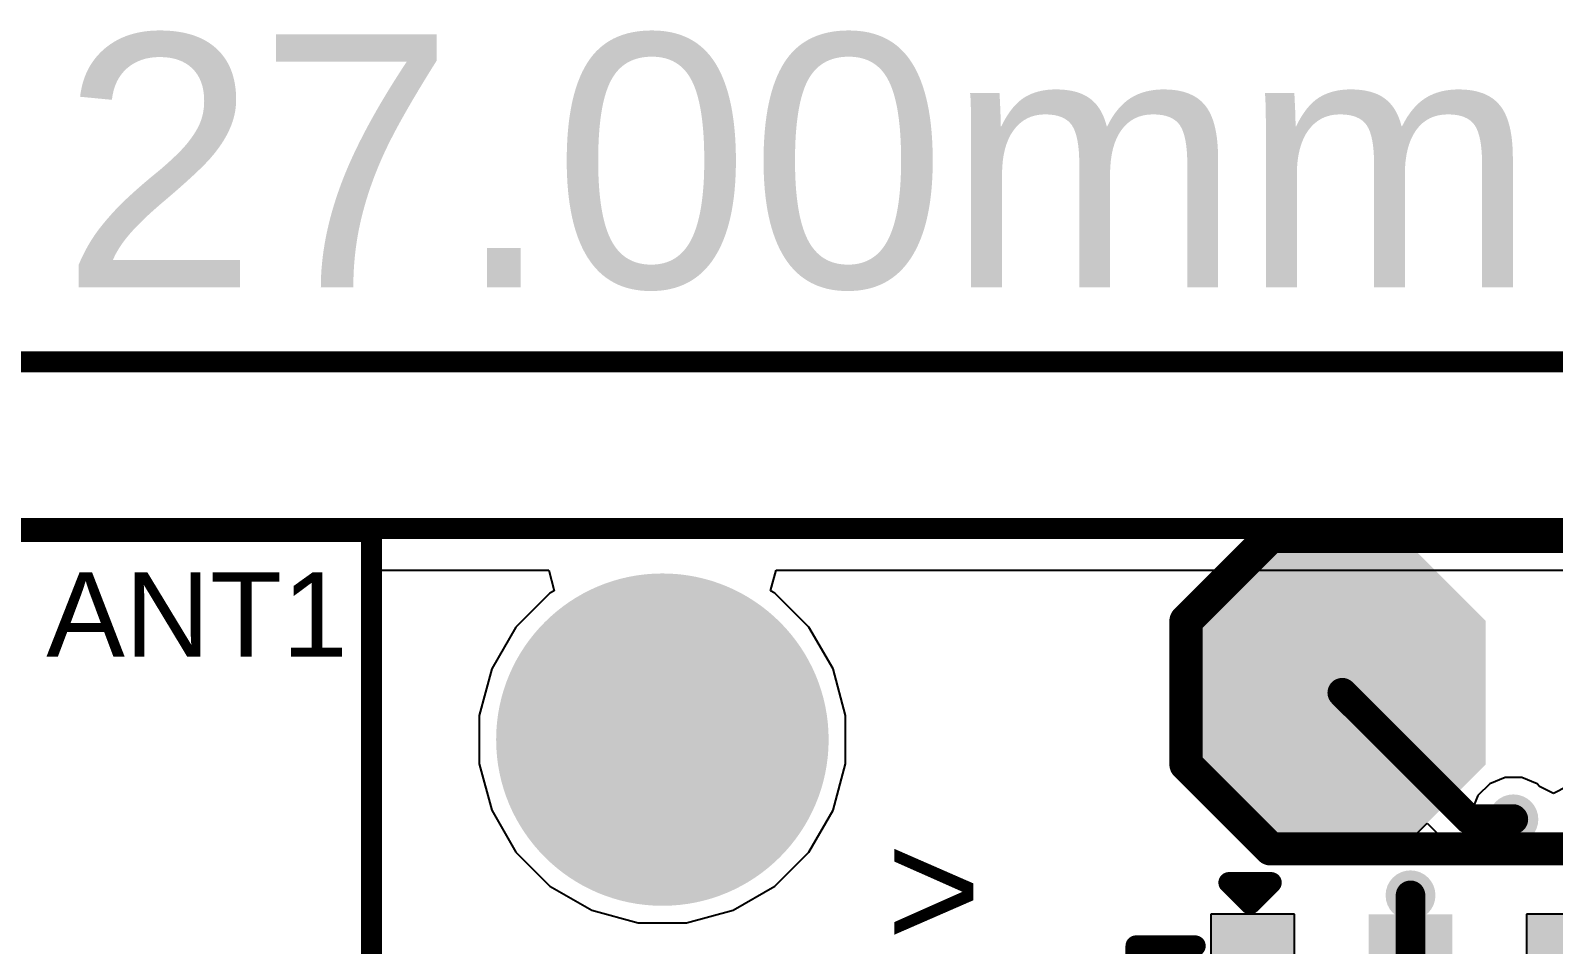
# Model space of a CAD drawing. Header units: millimetres. Extents: x -96 to 8, y -10 to 27.
# Drawn here: x -19.04 to -9.88, y 21.5 to 27 of the extents above; entities that cross this region are included whole.
import ezdxf

# ---------------------------------------------------------------- set-up
doc = ezdxf.new("R2010")
doc.units = ezdxf.units.MM
for name, color, linetype in [('BottomLayer', 5, 'Continuous'), ('BottomSolder', 6, 'Continuous'), ('Mechanical1', 6, 'Continuous'), ('Mechanical2', 216, 'Continuous'), ('PadHoleLayer', 156, 'Continuous'), ('TopLayer', 1, 'Continuous'), ('TopOverlay', 2, 'Continuous'), ('TopPaste', 8, 'Continuous'), ('TopSolder', 216, 'Continuous'), ('ViaHoleLayer', 16, 'Continuous')]:
    doc.layers.add(name, color=color, linetype=linetype)
doc.styles.add('Arial', font='', dxfattribs={"height": 0.2})
doc.styles.get('Arial').set_extended_font_data('Arial')

# ---------------------------------------------------------------- blocks, each defined once
blk = doc.blocks.new('SMD3213_3P_6')
at = {"layer": 'TopLayer'}
for points in [[(-1.10000034, 0.7999996699999999), (-0.8000009399999999, 0.7999996699999999), (-0.8000009399999999, -0.7999996699999999), (-1.10000034, -0.7999996699999999)], [(-0.1499997, 0.7999996699999999), (0.1499997, 0.7999996699999999), (0.1499997, -0.7999996699999999), (-0.1499997, -0.7999996699999999)], [(0.8000009399999999, 0.7999996699999999), (1.10000034, 0.7999996699999999), (1.10000034, -0.7999996699999999), (0.8000009399999999, -0.7999996699999999)]]:
    blk.add_hatch(color=1, dxfattribs=at).paths.add_polyline_path(points)
at = {"layer": 'TopPaste'}
for points in [[(-1.10000034, 0.7999996699999999), (-0.8000009399999999, 0.7999996699999999), (-0.8000009399999999, -0.7999996699999999), (-1.10000034, -0.7999996699999999)], [(-0.1499997, 0.7999996699999999), (0.1499997, 0.7999996699999999), (0.1499997, -0.7999996699999999), (-0.1499997, -0.7999996699999999)], [(0.8000009399999999, 0.7999996699999999), (1.10000034, 0.7999996699999999), (1.10000034, -0.7999996699999999), (0.8000009399999999, -0.7999996699999999)]]:
    blk.add_hatch(color=8, dxfattribs=at).paths.add_polyline_path(points)
at = {"layer": 'TopSolder'}
for points in [[(-1.20160034, 0.90159967), (-0.69840094, 0.90159967), (-0.69840094, -0.90159967), (-1.20160034, -0.90159967)], [(-0.2515997, 0.90159967), (0.2515997, 0.90159967), (0.2515997, -0.90159967), (-0.2515997, -0.90159967)], [(0.69840094, 0.90159967), (1.20160034, 0.90159967), (1.20160034, -0.90159967), (0.69840094, -0.90159967)]]:
    blk.add_hatch(color=216, dxfattribs=at).paths.add_polyline_path(points)
at = {"layer": 'TopOverlay', "const_width": 0.127}
for points in [[(-1.0922, 1.0922), (-0.9652, 0.9652)], [(-1.0922, 1.0922), (-0.8382, 1.0922)], [(-0.9652, 0.9652), (-0.8382, 1.0922)], [(-1.651, -0.7111999999999999), (-1.651, 0.7111999999999999)], [(-1.651, 0.7111999999999999), (-1.2954, 0.7111999999999999)], [(1.2954, 0.7111999999999999), (1.651, 0.7111999999999999)], [(1.651, -0.7111999999999999), (1.651, 0.7111999999999999)], [(-1.651, -0.7111999999999999), (-1.2954, -0.7111999999999999)], [(1.2954, -0.7111999999999999), (1.651, -0.7111999999999999)]]:
    blk.add_lwpolyline(points, dxfattribs=at)
at = {"layer": 'TopOverlay', "const_width": 0.0635}
for points in [[(-1.12395, 1.0922, 1), (-1.06045, 1.0922, 1)], [(-1.12395, 1.0922, 1), (-1.06045, 1.0922, 1)], [(-0.86995, 1.0922, 1), (-0.80645, 1.0922, 1)], [(-0.86995, 1.0922, 1), (-0.80645, 1.0922, 1)], [(-0.99695, 0.9652, 1), (-0.9334499999999999, 0.9652, 1)], [(-0.99695, 0.9652, 1), (-0.9334499999999999, 0.9652, 1)], [(-1.68275, 0.7111999999999999, 1), (-1.61925, 0.7111999999999999, 1)], [(-1.68275, 0.7111999999999999, 1), (-1.61925, 0.7111999999999999, 1)], [(-1.32715, 0.7111999999999999, 1), (-1.26365, 0.7111999999999999, 1)], [(1.26365, 0.7111999999999999, 1), (1.32715, 0.7111999999999999, 1)], [(1.61925, 0.7111999999999999, 1), (1.68275, 0.7111999999999999, 1)], [(1.61925, 0.7111999999999999, 1), (1.68275, 0.7111999999999999, 1)], [(-1.68275, -0.7111999999999999, 1), (-1.61925, -0.7111999999999999, 1)], [(-1.68275, -0.7111999999999999, 1), (-1.61925, -0.7111999999999999, 1)], [(-1.32715, -0.7111999999999999, 1), (-1.26365, -0.7111999999999999, 1)], [(1.26365, -0.7111999999999999, 1), (1.32715, -0.7111999999999999, 1)], [(1.61925, -0.7111999999999999, 1), (1.68275, -0.7111999999999999, 1)], [(1.61925, -0.7111999999999999, 1), (1.68275, -0.7111999999999999, 1)]]:
    blk.add_lwpolyline(points, format="xyb", close=True, dxfattribs=at)
blk = doc.blocks.new('5_T____P___44')
at = {"layer": 'TopLayer'}
blk.add_hatch(color=1, dxfattribs=at).paths.add_polyline_path([(9.779, -0.7619999999999999), (10.541, -0.7619999999999999), (10.922, -0.3809999999999999), (10.922, 0.3810000000000001), (10.541, 0.7619999999999999), (9.779, 0.7619999999999999), (9.398, 0.3809999999999999), (9.398, -0.3810000000000001)])
at = {"layer": 'TopPaste'}
blk.add_hatch(color=8, dxfattribs=at).paths.add_polyline_path([(9.779, -0.7619999999999999), (10.541, -0.7619999999999999), (10.922, -0.3809999999999999), (10.922, 0.3810000000000001), (10.541, 0.7619999999999999), (9.779, 0.7619999999999999), (9.398, 0.3809999999999999), (9.398, -0.3810000000000001)])
at = {"layer": 'TopSolder'}
blk.add_hatch(color=216, dxfattribs=at).paths.add_polyline_path([(9.7282, -0.8636), (10.5918, -0.8636), (11.0236, -0.4317999999999999), (11.0236, 0.4318), (10.5918, 0.8636), (9.7282, 0.8636), (9.296399999999998, 0.4317999999999999), (9.296399999999998, -0.4318)])
at = {"layer": 'TopOverlay', "const_width": 0.1999996}
for points in [[(10.5918, 0.9397999999999999), (-0.4318, 0.9397999999999999)], [(11.0998, 0.4318), (10.5918, 0.9397999999999999)], [(11.0998, 0.4318), (11.0998, -0.4318)], [(11.0998, -0.4318), (10.5918, -0.9397999999999999)], [(10.5918, -0.9397999999999999), (-0.4318, -0.9397999999999999)]]:
    blk.add_lwpolyline(points, dxfattribs=at)
at = {"layer": 'TopOverlay', "const_width": 0.0999998}
for points in [[(10.5418001, 0.9397999999999999, 1), (10.6417999, 0.9397999999999999, 1)], [(10.5418001, 0.9397999999999999, 1), (10.6417999, 0.9397999999999999, 1)], [(11.0498001, 0.4318, 1), (11.1497999, 0.4318, 1)], [(11.0498001, 0.4318, 1), (11.1497999, 0.4318, 1)], [(11.0498001, -0.4318, 1), (11.1497999, -0.4318, 1)], [(11.0498001, -0.4318, 1), (11.1497999, -0.4318, 1)], [(10.5418001, -0.9397999999999999, 1), (10.6417999, -0.9397999999999999, 1)], [(10.5418001, -0.9397999999999999, 1), (10.6417999, -0.9397999999999999, 1)]]:
    blk.add_lwpolyline(points, format="xyb", close=True, dxfattribs=at)
blk = doc.blocks.new('ANT3216LL00R2400A_85')
at = {"layer": 'TopOverlay', "const_width": 0.127}
for points in [[(-2.20000068, 5.00000016), (-2.20000068, -5.00000016)], [(7.799999639999999, -5.00000016), (-2.20000068, -5.00000016)]]:
    blk.add_lwpolyline(points, dxfattribs=at)
at = {"layer": 'TopOverlay', "const_width": 0.0635}
blk.add_lwpolyline([(-2.23175068, -5.00000016, 1), (-2.16825068, -5.00000016, 1)], format="xyb", close=True, dxfattribs=at)
blk.add_lwpolyline([(-2.23175068, -5.00000016, 1), (-2.16825068, -5.00000016, 1)], format="xyb", close=True, dxfattribs=at)

msp = doc.modelspace()

# ---------------------------------------------------------------- hatches: boundary and pattern name
at = {"layer": 'BottomLayer'}
h = msp.add_hatch(color=5, dxfattribs=at)
edge = h.paths.add_edge_path()
edge.add_arc((-10.12121166, 22.2504), 0.1499997, 0, 360)
h = msp.add_hatch(color=5, dxfattribs=at)
edge = h.paths.add_edge_path()
edge.add_arc((-10.73999884, 21.7932), 0.1499997, 0, 360)
at = {"layer": 'BottomSolder'}
h = msp.add_hatch(color=6, dxfattribs=at)
edge = h.paths.add_edge_path()
edge.add_arc((-15.24, 22.73003074), 0.1016, 0, 360)
at = {"layer": 'PadHoleLayer'}
h = msp.add_hatch(color=156, dxfattribs=at)
edge = h.paths.add_edge_path()
edge.add_arc((-15.24, 22.73003074), 1.00000054, 0, 360)
at = {"layer": 'TopLayer'}
h = msp.add_hatch(color=1, dxfattribs=at)
edge = h.paths.add_edge_path()
edge.add_arc((-10.12121166, 22.2504), 0.1499997, 0, 360)
h = msp.add_hatch(color=1, dxfattribs=at)
edge = h.paths.add_edge_path()
edge.add_arc((-10.73999884, 21.7932), 0.1499997, 0, 360)
at = {"layer": 'TopSolder'}
h = msp.add_hatch(color=216, dxfattribs=at)
edge = h.paths.add_edge_path()
edge.add_arc((-15.24, 22.73003074), 0.1016, 0, 360)
at = {"layer": 'ViaHoleLayer'}
h = msp.add_hatch(color=16, dxfattribs=at)
edge = h.paths.add_edge_path()
edge.add_arc((-10.12121166, 22.2504), 0.07499858, 0, 360)
h = msp.add_hatch(color=16, dxfattribs=at)
edge = h.paths.add_edge_path()
edge.add_arc((-10.73999884, 21.7932), 0.07499858, 0, 360)

# ---------------------------------------------------------------- linework, layer by layer
at = {"layer": 'BottomLayer'}
for p, q in [((-16.9460418, 19.99941136), (-16.9460418, 23.749)), ((-16.9460418, 23.749), (-15.92363846, 23.749)), ((-15.92363846, 23.749), (-15.89076832, 23.62632562)), ((-14.58923168, 23.62632562), (-14.55636154, 23.749)), ((-14.55636154, 23.749), (-0.254, 23.749)), ((-15.91639692, 23.61153012), (-16.12149938, 23.40642766)), ((-15.89076832, 23.62632562), (-15.91639692, 23.61153012)), ((-14.56360308, 23.61153012), (-14.58923168, 23.62632562)), ((-14.35850062, 23.40642766), (-14.56360308, 23.61153012)), ((-16.12149938, 23.40642766), (-16.2665283, 23.15523182)), ((-14.2134717, 23.15523182), (-14.35850062, 23.40642766)), ((-16.2665283, 23.15523182), (-16.34160054, 22.87505966)), ((-14.13839946, 22.87505966), (-14.2134717, 23.15523182)), ((-16.34160054, 22.87505966), (-16.34160054, 22.58500182)), ((-14.13839946, 22.58500182), (-14.13839946, 22.87505966)), ((-16.34160054, 22.58500182), (-16.2665283, 22.30482966)), ((-14.2134717, 22.30482966), (-14.13839946, 22.58500182)), ((-10.26373106, 22.4636965), (-10.33450816, 22.3929194)), ((-10.17125728, 22.5019997), (-10.26373106, 22.4636965)), ((-10.07116604, 22.5019997), (-10.17125728, 22.5019997)), ((-9.978692259999999, 22.4636965), (-10.07116604, 22.5019997)), ((-9.96357164, 22.44857588), (-9.978692259999999, 22.4636965)), ((-9.88060508, 22.40670398), (-9.96357164, 22.44857588)), ((-9.79763852, 22.44857588), (-9.88060508, 22.40670398)), ((-10.33450816, 22.3929194), (-10.37281136, 22.30044562)), ((-16.2665283, 22.30482966), (-16.12149938, 22.05363382)), ((-14.35850062, 22.05363382), (-14.2134717, 22.30482966)), ((-10.37281136, 22.30044562), (-10.37281136, 22.20035438)), ((-10.37281136, 22.20035438), (-10.33450816, 22.1078806)), ((-10.33450816, 22.1078806), (-10.26373106, 22.0371035)), ((-9.96357164, 22.05222412), (-9.88060508, 22.09409602)), ((-9.88060508, 22.09409602), (-9.79763852, 22.05222412)), ((-16.12149938, 22.05363382), (-15.91639692, 21.84853136)), ((-14.56360308, 21.84853136), (-14.35850062, 22.05363382)), ((-10.26373106, 22.0371035), (-10.17125728, 21.9988003)), ((-10.17125728, 21.9988003), (-10.07116604, 21.9988003)), ((-10.07116604, 21.9988003), (-9.978692259999999, 22.0371035)), ((-9.978692259999999, 22.0371035), (-9.96357164, 22.05222412)), ((-15.91639692, 21.84853136), (-15.66520108, 21.70350244)), ((-14.81479892, 21.70350244), (-14.56360308, 21.84853136)), ((-15.66520108, 21.70350244), (-15.38502892, 21.6284302)), ((-15.38502892, 21.6284302), (-15.09497108, 21.6284302)), ((-15.09497108, 21.6284302), (-14.81479892, 21.70350244))]:
    msp.add_line(p, q, dxfattribs=at)
at = {"layer": 'Mechanical2', "const_width": 0.127}
msp.add_lwpolyline([(-27.00001204, 24.00001804), (-1.27e-05, 24.00001804)], dxfattribs=at)
at = {"layer": 'TopLayer'}
for p, q in [((-16.9460418, 19.9994139), (-16.9460418, 23.749)), ((-16.9460418, 23.749), (-15.92363846, 23.749)), ((-15.92363846, 23.749), (-15.89076832, 23.62632562)), ((-14.58923168, 23.62632562), (-14.55636154, 23.749)), ((-14.55636154, 23.749), (-11.87533566, 23.749)), ((-11.87533566, 23.749), (-11.82673276, 23.63166724)), ((-15.91639692, 23.61153012), (-16.12149938, 23.40642766)), ((-15.89076832, 23.62632562), (-15.91639692, 23.61153012)), ((-14.56360308, 23.61153012), (-14.58923168, 23.62632562)), ((-14.35850062, 23.40642766), (-14.56360308, 23.61153012)), ((-11.82673276, 23.63166724), (-12.0142, 23.4442)), ((-16.12149938, 23.40642766), (-16.2665283, 23.15523182)), ((-14.2134717, 23.15523182), (-14.35850062, 23.40642766)), ((-12.0142, 23.4442), (-12.0142, 22.5806)), ((-16.2665283, 23.15523182), (-16.34160054, 22.87505966)), ((-14.13839946, 22.87505966), (-14.2134717, 23.15523182)), ((-16.34160054, 22.87505966), (-16.34160054, 22.58500182)), ((-14.13839946, 22.58500182), (-14.13839946, 22.87505966)), ((-16.34160054, 22.58500182), (-16.2665283, 22.30482966)), ((-14.2134717, 22.30482966), (-14.13839946, 22.58500182)), ((-12.0142, 22.5806), (-11.5824, 22.1488)), ((-16.2665283, 22.30482966), (-16.12149938, 22.05363382)), ((-14.35850062, 22.05363382), (-14.2134717, 22.30482966)), ((-10.7188, 22.1488), (-10.64024288, 22.22735712)), ((-10.64024288, 22.22735712), (-10.52785804, 22.11497228)), ((-11.5824, 22.1488), (-10.7188, 22.1488)), ((-10.52785804, 22.11497228), (-10.46484318, 22.07286924)), ((-9.96357164, 22.05222412), (-9.88060508, 22.09409602)), ((-9.88060508, 22.09409602), (-9.79763852, 22.05222412)), ((-16.12149938, 22.05363382), (-15.91639692, 21.84853136)), ((-14.56360308, 21.84853136), (-14.35850062, 22.05363382)), ((-10.46484318, 22.07286924), (-10.39051516, 22.05808136)), ((-10.39051516, 22.05808136), (-10.39050246, 22.0580839)), ((-10.39050246, 22.0580839), (-10.28471146, 22.0580839)), ((-10.28471146, 22.0580839), (-10.26373106, 22.0371035)), ((-10.26373106, 22.0371035), (-10.17125728, 21.9988003)), ((-10.17125728, 21.9988003), (-10.07116604, 21.9988003)), ((-10.07116604, 21.9988003), (-9.978692259999999, 22.0371035)), ((-9.978692259999999, 22.0371035), (-9.96357164, 22.05222412)), ((-15.91639692, 21.84853136), (-15.66520108, 21.70350244)), ((-14.81479892, 21.70350244), (-14.56360308, 21.84853136)), ((-15.66520108, 21.70350244), (-15.38502892, 21.6284302)), ((-15.38502892, 21.6284302), (-15.09497108, 21.6284302)), ((-15.09497108, 21.6284302), (-14.81479892, 21.70350244)), ((-11.43839978, 21.6787984), (-11.94159918, 21.6787984)), ((-11.94159918, 21.6787984), (-11.94159918, 19.8756016)), ((-11.43839978, 19.8874126), (-11.43839978, 21.6787984)), ((-9.5383985, 21.6787984), (-10.0415979, 21.6787984)), ((-10.0415979, 21.6787984), (-10.0415979, 19.8756016))]:
    msp.add_line(p, q, dxfattribs=at)
at = {"layer": 'TopLayer', "const_width": 0.1778}
for points in [[(-11.15061016, 23.0124), (-11.1506, 23.0124)], [(-11.1506, 23.0124), (-10.39051516, 22.25231516)], [(-10.39051516, 22.25231516), (-10.12312682, 22.25231516)], [(-10.12312682, 22.25231516), (-10.12121166, 22.2504)], [(-10.73999884, 20.7772), (-10.73999884, 21.7932)]]:
    msp.add_lwpolyline(points, dxfattribs=at)
at = {"layer": 'TopLayer', "const_width": 0.08889999999999999}
for points in [[(-11.19506016, 23.0124, 1), (-11.10616016, 23.0124, 1)], [(-11.19505, 23.0124, 1), (-11.10615, 23.0124, 1)], [(-11.19505, 23.0124, 1), (-11.10615, 23.0124, 1)], [(-10.43496516, 22.25231516, 1), (-10.34606516, 22.25231516, 1)], [(-10.43496516, 22.25231516, 1), (-10.34606516, 22.25231516, 1)], [(-10.16757682, 22.25231516, 1), (-10.07867682, 22.25231516, 1)], [(-10.16757682, 22.25231516, 1), (-10.07867682, 22.25231516, 1)], [(-10.16566166, 22.2504, 1), (-10.07676166, 22.2504, 1)], [(-10.78444884, 21.7932, 1), (-10.69554884, 21.7932, 1)]]:
    msp.add_lwpolyline(points, format="xyb", close=True, dxfattribs=at)
at = {"layer": 'TopOverlay', "const_width": 0.127}
msp.add_lwpolyline([(-86.06023173999999, 25.00321136), (8.418987479999998, 25.00321136)], dxfattribs=at)

# ---------------------------------------------------------------- block references
at = {"rotation": 180}
for name, p in [('ANT3216LL00R2400A_85', (-19.18961364, 18.98341136)), ('5_T____P___44', (-0.9905999999999999, 23.0124))]:
    msp.add_blockref(name, p, dxfattribs=at)
msp.add_blockref('SMD3213_3P_6', (-10.73999884, 20.7772))

# ---------------------------------------------------------------- texts
at = {"layer": 'Mechanical1', "style": 'Arial'}
msp.add_text('27.00mm', height=1.524, dxfattribs=at).set_placement((-18.8578109, 25.45104638))
at = {"layer": 'TopOverlay', "style": 'Arial'}
for s, height, p in [('ANT1', 0.508, (-18.9462537, 23.22893246)), ('>', 0.7000011399999999, (-13.89292624, 21.47950238))]:
    msp.add_text(s, height=height, dxfattribs=at).set_placement(p)

doc.saveas('drawing.dxf')
